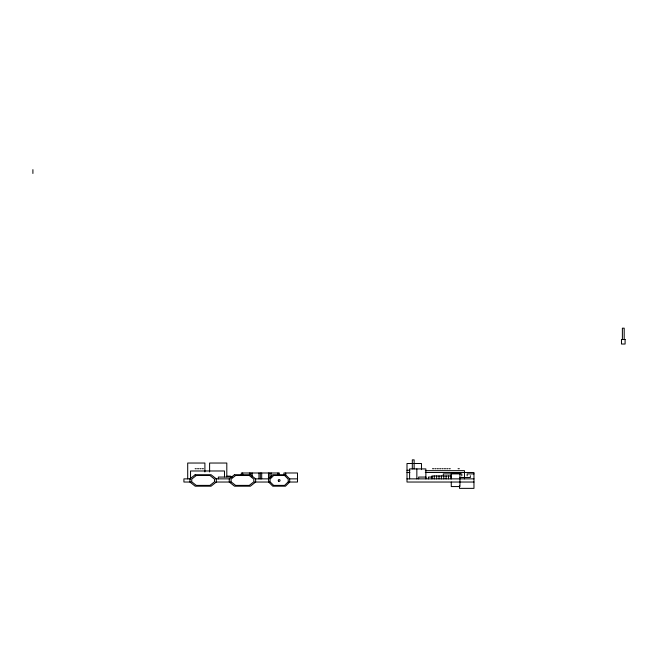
<?xml version="1.0" encoding="UTF-8"?>
<svg xmlns="http://www.w3.org/2000/svg" width="658" height="658" viewBox="0 0 658 658"><rect width="100%" height="100%" fill="white"/><g stroke="black" fill="none" stroke-linecap="round" stroke-linejoin="round"><path stroke-width="0.99" d="M268.587 478.876L272.79 474.722L285.482 474.722L289.685 478.876L289.685 482.034L285.482 486.188L272.79 486.188L268.587 482.026L268.587 478.868L255.09 478.868M195.146 468.718L196.331 468.718M197.515 468.718L198.708 468.718M199.892 468.718L201.077 468.718M202.261 468.718L203.445 468.718M432.495 468.718L433.68 468.718M434.872 468.718L436.057 468.718M437.241 468.718L438.425 468.718M439.61 468.718L440.802 468.718M441.987 468.718L443.171 468.718M444.356 468.718L445.54 468.718M446.724 468.718L447.917 468.718M449.101 468.718L450.286 468.718M458.058 468.718L459.317 468.718M406.998 470.273L409.835 470.273M425.307 470.667L464.466 470.667L464.466 478.868M406.998 472.534L409.893 472.534M425.307 472.518L473.966 472.534L473.966 488.368L459.49 488.368L459.49 485.653M473.966 473.892L467.18 473.892L467.18 475.882M227.01 476.153L230.629 476.153M232.258 477.058L218.357 477.058L218.357 478.868M432.479 477.058L428.44 477.058L428.44 478.868M459.942 477.511L470.347 477.511L470.347 475.701M190.738 478.868L183.911 478.868L183.911 482.034L191.075 482.034M215.495 478.868L229.848 478.868M289.652 478.868L297.49 478.868M406.998 478.868L473.966 478.868M215.635 482.034L230.983 482.034M254.514 482.034L269.862 482.034M288.286 482.034L297.49 482.034L297.49 472.987L283.919 472.987L283.919 474.944M473.966 482.034L406.998 482.034L406.998 463.495L421.474 463.495L421.474 469.647M624.195 339.495L624.195 328.186L622.386 328.186L622.386 339.495M461.809 475.882L461.809 473.892L443.295 473.892L443.295 475.882M451.273 478.868L451.273 473.439L459.942 473.439L459.942 486.558L451.273 486.558L451.273 482.034M450.878 478.868L450.878 475.973L431.903 475.973L431.903 478.868M450.434 475.24L450.434 476.565M448.509 475.973L448.509 478.868M446.132 475.973L446.132 478.868M443.763 475.973L443.763 478.868M441.395 475.973L441.395 478.868M439.018 475.973L439.018 478.868M436.649 475.973L436.649 478.868M434.28 475.973L434.28 478.868M418.653 478.868L418.653 477.058L425.89 477.058L425.89 478.868L425.866 468.915L409.605 468.915L409.605 478.868M416.843 468.915L416.843 478.868M414.129 468.915L414.129 459.86L412.319 459.86L412.319 468.915M285.728 472.987L285.728 474.944M279.329 474.944L279.329 472.987L241.321 472.987L241.321 474.944M277.972 472.987L277.972 474.944M271.186 472.987L271.186 476.91M269.829 472.987L269.829 477.889M268.472 472.987L268.472 478.868M261.687 472.987L261.687 478.868M260.329 472.987L260.329 478.868M258.972 472.987L258.972 478.868M252.179 472.987L252.179 476.91M250.821 472.987L250.821 474.944M249.464 472.987L249.464 474.944M242.679 472.987L242.679 474.944M226.804 476.885L226.804 463.035L209.606 463.035L209.606 471.942M224.477 476.894L224.477 470.98L190.54 470.98L190.54 478.868M204.901 471.942L204.901 463.035L187.703 463.035L187.703 478.868M32.9 169.632L32.9 173.473M273.662 475.512L270.043 479.098L270.043 481.812L273.662 485.39L284.61 485.39L288.229 481.812L288.229 479.098L284.61 475.512L273.662 475.512M195.179 474.722L189.932 478.876L189.932 482.034L195.179 486.188L211.054 486.188L216.301 482.026L216.301 478.868L211.054 474.722L195.179 474.722M196.273 475.512L191.749 479.098L191.749 481.812L196.273 485.39L209.96 485.39L214.483 481.812L214.483 479.098L209.96 475.512L196.273 475.512M234.511 474.722L229.264 478.876L229.264 482.034L234.511 486.188L250.385 486.188L255.633 482.026L255.633 478.868L250.385 474.722L234.511 474.722M235.605 475.512L231.081 479.098L231.081 481.812L235.605 485.39L249.292 485.39L253.815 481.812L253.815 479.098L249.292 475.512L235.605 475.512M625.1 339.495L621.481 339.495L621.481 344.027L625.1 344.027L625.1 339.495M278.679 481.237A0.905 0.905 0 0 0 280.037 480.455A0.905 0.905 0 0 0 278.679 479.666A0.905 0.905 0 0 0 278.679 481.237"/></g></svg>
